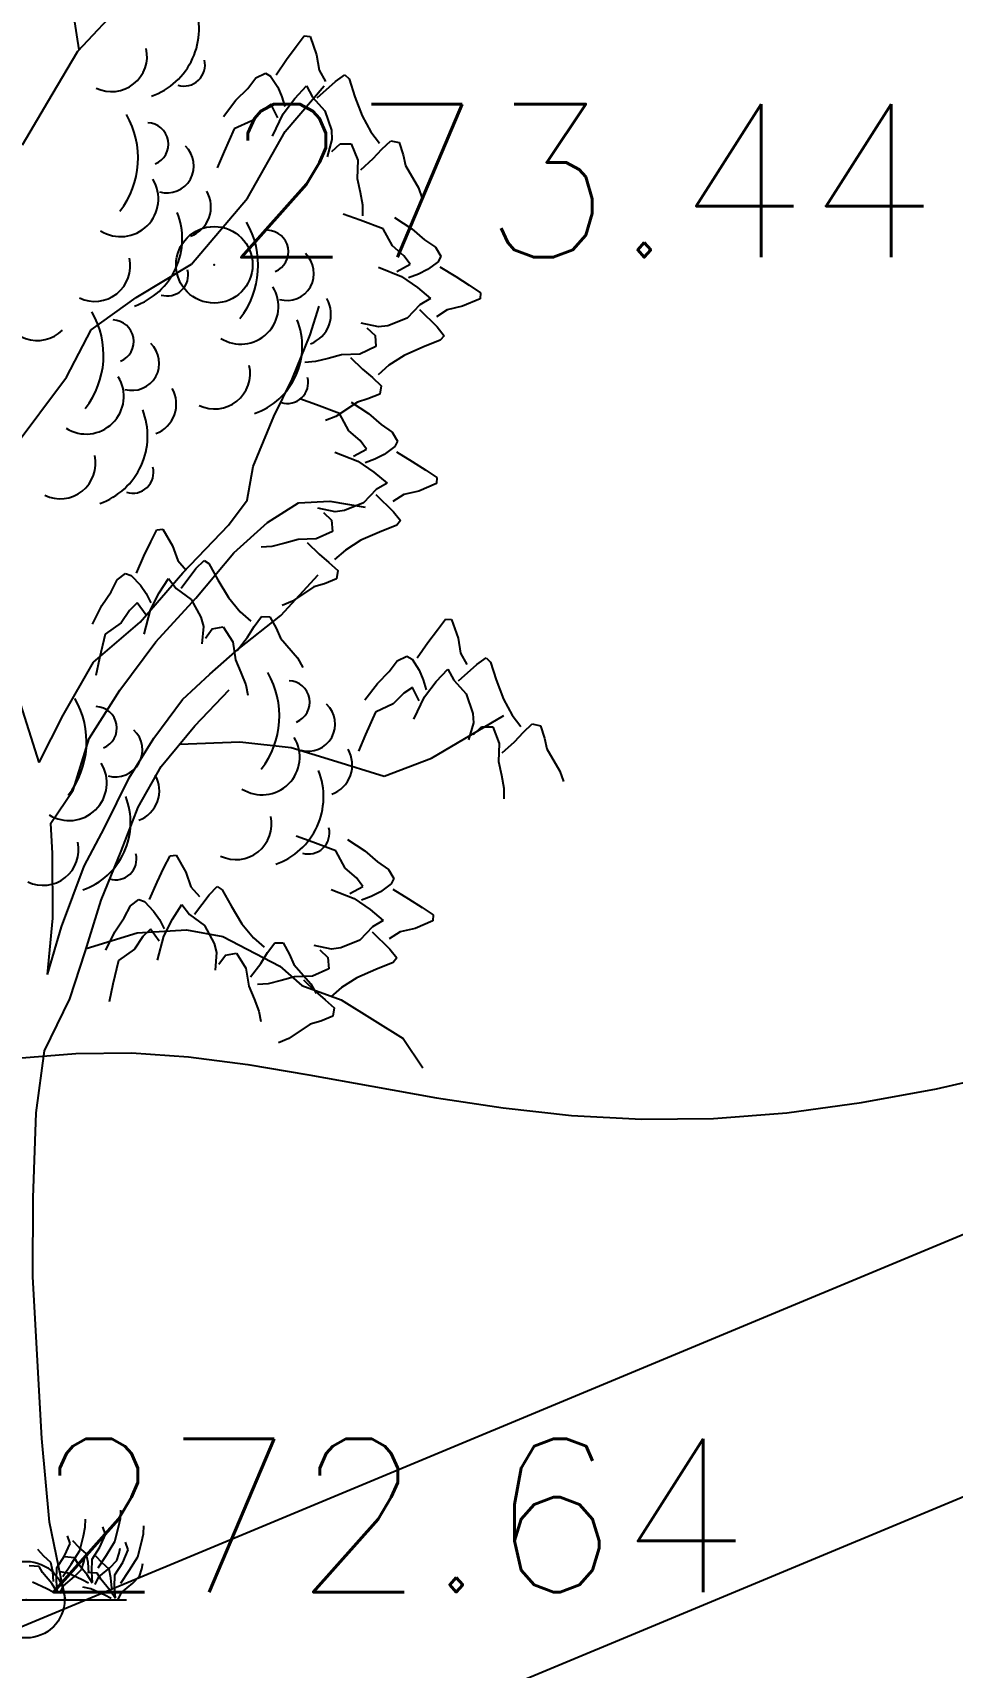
# Model space of a CAD drawing. Header units: millimetres. Extents: x 524954 to 526204, y 9523489 to 9524010.
# Drawn here: x 525832.22 to 525838.23, y 9523662.02 to 9523672.69 of the extents above; entities that cross this region are included whole.
import ezdxf

# ---------------------------------------------------------------- set-up
doc = ezdxf.new("R2010")
doc.units = ezdxf.units.MM
doc.header["$PDMODE"] = 32
doc.header["$PDSIZE"] = 0.5
doc.linetypes.add('ACAD_ISO12W100', pattern=[21, 12, -3, 0, -3, 0, -3])
for name, color, linetype in [('Arbre', 34, 'ACAD_ISO12W100'), ('CN_01_00', 3, 'Continuous'), ('PLUME_5', 6, 'Continuous'), ('PLUME_6', 2, 'Continuous'), ('TopoAlt', 3, 'Continuous'), ('TOPOJIS', 7, 'Continuous')]:
    doc.layers.add(name, color=color, linetype=linetype)
doc.styles.add('Simplex 1.0', font='Simplex.shx', dxfattribs={"width": 0.99, "height": 1})

# ---------------------------------------------------------------- blocks, each defined once
blk = doc.blocks.new('TCPOINT M')
at = {"color": 0}
blk.add_point((0, 0), dxfattribs=at)
at = {"layer": 'TopoAlt', "style": 'Simplex 1.0', "width": 0.99}
blk.add_attdef('ALT', (0.15, 0.15), '', height=1, dxfattribs=at)
blk = doc.blocks.new('v088')
at = {"linetype": 'Continuous'}
for p, q in [((0.345, 10.122), (0.269, 10.614)), ((0.336, 10.112), (0.634, 10.429)), ((0.168, 9.829), (0.336, 10.112)), ((-0.025, 9.501), (0.168, 9.829)), ((1.69, 9.587), (1.945, 9.885)), ((1.444, 9.153), (1.69, 9.587)), ((1.08, 8.722), (1.444, 9.153)), ((0.718, 8.503), (1.08, 8.722)), ((0.424, 8.292), (0.718, 8.503)), ((1.855, 8.26), (1.913, 8.447)), ((0.262, 7.984), (0.424, 8.292)), ((1.736, 7.971), (1.855, 8.26)), ((-0.093, 7.509), (0.262, 7.984)), ((1.617, 7.726), (1.736, 7.971)), ((1.481, 7.4), (1.617, 7.726)), ((1.442, 7.181), (1.481, 7.4)), ((1.321, 7.017), (1.442, 7.181)), ((1.575, 7.035), (1.778, 7.163)), ((1.778, 7.163), (1.983, 7.174)), ((1.983, 7.174), (2.214, 7.135)), ((1.023, 6.706), (1.321, 7.017)), ((1.356, 6.837), (1.575, 7.035)), ((1.107, 6.54), (1.356, 6.837)), ((0.743, 6.383), (1.023, 6.706)), ((1.663, 6.427), (1.906, 6.693)), ((0.846, 6.255), (1.107, 6.54)), ((1.381, 6.204), (1.663, 6.427)), ((0.438, 6.122), (0.743, 6.383)), ((0.61, 5.939), (0.846, 6.255)), ((1.198, 6.044), (1.381, 6.204)), ((0.24, 5.776), (0.438, 6.122)), ((1.021, 5.879), (1.198, 6.044)), ((0.085, 5.468), (-0.049, 5.888)), ((0.411, 5.624), (0.61, 5.939)), ((0.834, 5.626), (1.021, 5.879)), ((1.1, 5.706), (1.325, 5.941)), ((0.085, 5.468), (0.24, 5.776)), ((2.646, 5.496), (3.119, 5.774)), ((0.881, 5.441), (1.1, 5.706)), ((0.306, 5.286), (0.411, 5.624)), ((0.671, 5.368), (0.834, 5.626)), ((1.001, 5.586), (1.394, 5.601)), ((1.394, 5.601), (1.731, 5.564)), ((1.731, 5.564), (2, 5.483)), ((2, 5.483), (2.338, 5.378)), ((2.338, 5.378), (2.646, 5.496)), ((0.51, 5.041), (0.671, 5.368)), ((0.731, 5.176), (0.881, 5.441)), ((0.161, 5.071), (0.306, 5.286)), ((0.619, 4.888), (0.731, 5.176)), ((0.172, 4.872), (0.161, 5.071)), ((0.379, 4.79), (0.51, 5.041)), ((0.174, 4.45), (0.172, 4.872)), ((0.489, 4.568), (0.619, 4.888)), ((0.231, 4.395), (0.379, 4.79)), ((0.384, 4.23), (0.489, 4.568)), ((0.138, 4.082), (0.174, 4.45)), ((0.138, 4.082), (0.231, 4.395)), ((0.391, 4.253), (0.724, 4.355)), ((0.724, 4.355), (1.047, 4.375)), ((1.047, 4.375), (1.284, 4.33)), ((1.284, 4.33), (1.655, 4.138)), ((0.285, 3.923), (0.384, 4.23)), ((1.655, 4.138), (1.8, 4.011)), ((1.8, 4.011), (2.057, 3.917)), ((0.118, 3.584), (0.285, 3.923)), ((2.057, 3.917), (2.461, 3.664)), ((2.461, 3.664), (2.589, 3.474)), ((0.064, 3.179), (0.118, 3.584)), ((0.045, 2.625), (0.064, 3.179)), ((0.043, 2.109), (0.045, 2.625)), ((0.102, 1.053), (0.043, 2.109)), ((0.151, 0.506), (0.102, 1.053)), ((0.256, 0), (0.151, 0.506)), ((-0.654, 0), (0.654, 0))]:
    blk.add_line(p, q, dxfattribs=at)
at = {"color": 3, "linetype": 'Continuous'}
for p, q in [((1.7, 10.058), (1.762, 10.142)), ((1.762, 10.142), (1.816, 10.212)), ((1.816, 10.212), (1.854, 10.208)), ((1.854, 10.208), (1.896, 10.089)), ((1.631, 9.958), (1.7, 10.058)), ((1.896, 10.089), (1.912, 9.989)), ((1.446, 9.869), (1.5, 9.939)), ((1.5, 9.939), (1.562, 9.969)), ((1.562, 9.969), (1.596, 9.95)), ((1.596, 9.95), (1.643, 9.877)), ((1.912, 9.989), (1.954, 9.915)), ((2.019, 9.915), (2.081, 9.958)), ((2.081, 9.958), (2.108, 9.931)), ((2.108, 9.931), (2.146, 9.815)), ((1.369, 9.792), (1.446, 9.869)), ((1.643, 9.877), (1.669, 9.815)), ((1.754, 9.804), (1.831, 9.885)), ((1.831, 9.885), (1.869, 9.812)), ((1.9, 9.808), (2.019, 9.915)), ((1.289, 9.685), (1.369, 9.792)), ((1.542, 9.727), (1.473, 9.658)), ((1.6, 9.765), (1.542, 9.727)), ((1.643, 9.677), (1.6, 9.765)), ((1.669, 9.815), (1.689, 9.75)), ((1.677, 9.704), (1.754, 9.804)), ((1.869, 9.812), (1.95, 9.723)), ((1.95, 9.723), (1.993, 9.596)), ((2.146, 9.815), (2.193, 9.689)), ((1.473, 9.658), (1.358, 9.604)), ((1.608, 9.558), (1.677, 9.704)), ((2.193, 9.689), (2.25, 9.585)), ((1.358, 9.604), (1.292, 9.458)), ((1.996, 9.535), (1.966, 9.423)), ((1.993, 9.596), (1.996, 9.535)), ((1.996, 9.458), (2.05, 9.508)), ((2.05, 9.508), (2.123, 9.508)), ((2.123, 9.508), (2.166, 9.4)), ((2.25, 9.585), (2.308, 9.512)), ((2.323, 9.473), (2.381, 9.527)), ((2.381, 9.527), (2.435, 9.515)), ((2.435, 9.515), (2.462, 9.435)), ((1.292, 9.458), (1.246, 9.35)), ((2.166, 9.4), (2.162, 9.281)), ((2.185, 9.338), (2.266, 9.412)), ((2.266, 9.412), (2.323, 9.473)), ((2.462, 9.435), (2.477, 9.365)), ((2.477, 9.365), (2.562, 9.219)), ((2.162, 9.281), (2.181, 9.192)), ((2.181, 9.192), (2.196, 9.108)), ((2.562, 9.219), (2.585, 9.15)), ((2.196, 9.108), (2.196, 9.038)), ((2.18, 9.009), (2.07, 9.048)), ((2.33, 8.953), (2.18, 9.009)), ((2.406, 9.027), (2.519, 8.953)), ((2.391, 8.841), (2.33, 8.953)), ((2.519, 8.953), (2.601, 8.881)), ((2.601, 8.881), (2.673, 8.832)), ((2.465, 8.776), (2.391, 8.841)), ((2.507, 8.721), (2.465, 8.776)), ((2.673, 8.832), (2.708, 8.773)), ((2.708, 8.773), (2.691, 8.737)), ((2.3, 8.701), (2.45, 8.641)), ((2.421, 8.673), (2.507, 8.721)), ((2.561, 8.655), (2.497, 8.632)), ((2.621, 8.686), (2.561, 8.655)), ((2.691, 8.737), (2.621, 8.686)), ((2.701, 8.703), (2.805, 8.64)), ((2.45, 8.641), (2.555, 8.57)), ((2.555, 8.57), (2.64, 8.498)), ((2.805, 8.64), (2.893, 8.584)), ((2.893, 8.584), (2.966, 8.534)), ((2.57, 8.455), (2.487, 8.369)), ((2.64, 8.498), (2.57, 8.455)), ((2.848, 8.446), (2.749, 8.424)), ((2.964, 8.496), (2.848, 8.446)), ((2.966, 8.534), (2.964, 8.496)), ((2.301, 8.311), (2.188, 8.335)), ((2.487, 8.369), (2.362, 8.319)), ((2.568, 8.425), (2.683, 8.312)), ((2.749, 8.424), (2.679, 8.378)), ((2.225, 8.306), (2.278, 8.256)), ((2.278, 8.256), (2.282, 8.183)), ((2.362, 8.319), (2.301, 8.311)), ((2.704, 8.225), (2.591, 8.179)), ((2.683, 8.312), (2.729, 8.254)), ((2.729, 8.254), (2.704, 8.225)), ((2.058, 8.13), (1.971, 8.105)), ((2.178, 8.134), (2.058, 8.13)), ((2.282, 8.183), (2.178, 8.134)), ((2.467, 8.125), (2.367, 8.061)), ((2.591, 8.179), (2.467, 8.125)), ((1.888, 8.085), (1.819, 8.08)), ((1.971, 8.105), (1.888, 8.085)), ((2.117, 8.111), (2.195, 8.035)), ((2.195, 8.035), (2.261, 7.981)), ((2.367, 8.061), (2.298, 7.999)), ((2.261, 7.981), (2.318, 7.927)), ((2.318, 7.927), (2.31, 7.872)), ((1.896, 7.802), (1.786, 7.841)), ((2.046, 7.746), (1.896, 7.802)), ((2.163, 7.821), (2.022, 7.727)), ((2.123, 7.82), (2.235, 7.746)), ((2.231, 7.841), (2.163, 7.821)), ((2.31, 7.872), (2.231, 7.841)), ((2.022, 7.727), (1.955, 7.7)), ((2.107, 7.634), (2.046, 7.746)), ((2.235, 7.746), (2.317, 7.675)), ((2.181, 7.57), (2.107, 7.634)), ((2.317, 7.675), (2.389, 7.625)), ((2.389, 7.625), (2.424, 7.566)), ((2.016, 7.494), (2.166, 7.434)), ((2.137, 7.467), (2.223, 7.514)), ((2.223, 7.514), (2.181, 7.57)), ((2.337, 7.479), (2.277, 7.448)), ((2.407, 7.53), (2.337, 7.479)), ((2.424, 7.566), (2.407, 7.53)), ((2.417, 7.496), (2.521, 7.433)), ((2.166, 7.434), (2.271, 7.363)), ((2.277, 7.448), (2.213, 7.425)), ((2.521, 7.433), (2.609, 7.377)), ((2.609, 7.377), (2.682, 7.328)), ((2.271, 7.363), (2.357, 7.292)), ((2.357, 7.292), (2.286, 7.249)), ((2.68, 7.289), (2.564, 7.239)), ((2.682, 7.328), (2.68, 7.289)), ((2.203, 7.162), (2.079, 7.112)), ((2.286, 7.249), (2.203, 7.162)), ((2.284, 7.218), (2.399, 7.105)), ((2.465, 7.218), (2.395, 7.171)), ((2.564, 7.239), (2.465, 7.218)), ((2.018, 7.104), (1.904, 7.128)), ((1.941, 7.1), (1.994, 7.049)), ((1.994, 7.049), (1.999, 6.976)), ((2.079, 7.112), (2.018, 7.104)), ((2.399, 7.105), (2.445, 7.047)), ((2.445, 7.047), (2.42, 7.018)), ((0.813, 6.909), (0.853, 6.987)), ((0.853, 6.987), (0.891, 6.991)), ((0.891, 6.991), (0.955, 6.881)), ((1.999, 6.976), (1.894, 6.927)), ((2.307, 6.972), (2.184, 6.918)), ((2.42, 7.018), (2.307, 6.972)), ((0.768, 6.815), (0.813, 6.909)), ((0.955, 6.881), (0.989, 6.786)), ((1.604, 6.878), (1.535, 6.874)), ((1.688, 6.899), (1.604, 6.878)), ((1.775, 6.923), (1.688, 6.899)), ((1.894, 6.927), (1.775, 6.923)), ((1.834, 6.904), (1.912, 6.828)), ((2.084, 6.854), (2.014, 6.792)), ((2.184, 6.918), (2.084, 6.854)), ((0.719, 6.703), (0.768, 6.815)), ((0.989, 6.786), (1.044, 6.722)), ((1.011, 6.606), (1.108, 6.734)), ((1.108, 6.734), (1.161, 6.787)), ((1.161, 6.787), (1.192, 6.766)), ((1.192, 6.766), (1.252, 6.66)), ((1.912, 6.828), (1.977, 6.774)), ((1.977, 6.774), (2.034, 6.72)), ((0.554, 6.582), (0.594, 6.66)), ((0.594, 6.66), (0.649, 6.702)), ((0.649, 6.702), (0.686, 6.689)), ((0.686, 6.689), (0.745, 6.626)), ((0.745, 6.626), (0.783, 6.571)), ((0.868, 6.575), (0.929, 6.669)), ((0.929, 6.669), (0.98, 6.604)), ((1.252, 6.66), (1.321, 6.544)), ((1.947, 6.634), (1.879, 6.614)), ((2.026, 6.666), (1.947, 6.634)), ((2.034, 6.72), (2.026, 6.666)), ((0.493, 6.492), (0.554, 6.582)), ((0.783, 6.571), (0.814, 6.51)), ((0.811, 6.463), (0.868, 6.575)), ((0.98, 6.604), (1.076, 6.532)), ((1.076, 6.532), (1.141, 6.416)), ((1.321, 6.544), (1.397, 6.452)), ((1.738, 6.52), (1.671, 6.493)), ((1.879, 6.614), (1.738, 6.52)), ((0.433, 6.371), (0.493, 6.492)), ((0.675, 6.46), (0.62, 6.379)), ((0.724, 6.509), (0.675, 6.46)), ((0.782, 6.43), (0.724, 6.509)), ((0.771, 6.306), (0.811, 6.463)), ((1.141, 6.416), (1.157, 6.356)), ((1.397, 6.452), (1.467, 6.391)), ((1.489, 6.356), (1.536, 6.42)), ((1.536, 6.42), (1.591, 6.419)), ((1.591, 6.419), (1.633, 6.344)), ((0.516, 6.305), (0.479, 6.149)), ((0.62, 6.379), (0.516, 6.305)), ((1.157, 6.356), (1.147, 6.241)), ((1.171, 6.28), (1.215, 6.339)), ((1.215, 6.339), (1.286, 6.353)), ((1.286, 6.353), (1.348, 6.255)), ((1.444, 6.285), (1.489, 6.356)), ((1.633, 6.344), (1.661, 6.279)), ((2.623, 6.25), (2.685, 6.334)), ((2.685, 6.334), (2.739, 6.404)), ((2.739, 6.404), (2.777, 6.4)), ((2.777, 6.4), (2.82, 6.28)), ((1.348, 6.255), (1.367, 6.137)), ((1.378, 6.198), (1.444, 6.285)), ((1.661, 6.279), (1.771, 6.151)), ((2.554, 6.15), (2.623, 6.25)), ((2.82, 6.28), (2.835, 6.18)), ((0.479, 6.149), (0.454, 6.035)), ((1.367, 6.137), (1.402, 6.054)), ((1.771, 6.151), (1.807, 6.088)), ((2.37, 6.061), (2.423, 6.13)), ((2.423, 6.13), (2.485, 6.161)), ((2.485, 6.161), (2.52, 6.142)), ((2.52, 6.142), (2.566, 6.069)), ((2.823, 6), (2.943, 6.107)), ((2.835, 6.18), (2.877, 6.107)), ((2.943, 6.107), (3.004, 6.15)), ((3.004, 6.15), (3.031, 6.123)), ((3.031, 6.123), (3.07, 6.007)), ((1.402, 6.054), (1.433, 5.974)), ((2.212, 5.877), (2.293, 5.984)), ((2.293, 5.984), (2.37, 6.061)), ((2.566, 6.069), (2.593, 6.007)), ((2.593, 6.007), (2.612, 5.942)), ((2.6, 5.896), (2.677, 5.996)), ((2.677, 5.996), (2.754, 6.077)), ((2.754, 6.077), (2.793, 6.004)), ((2.793, 6.004), (2.873, 5.915)), ((3.07, 6.007), (3.116, 5.88)), ((1.433, 5.974), (1.446, 5.906)), ((2.466, 5.919), (2.396, 5.85)), ((2.523, 5.957), (2.466, 5.919)), ((2.566, 5.869), (2.523, 5.957)), ((2.531, 5.75), (2.6, 5.896)), ((2.873, 5.915), (2.916, 5.788)), ((3.116, 5.88), (3.173, 5.777)), ((2.281, 5.796), (2.216, 5.65)), ((2.396, 5.85), (2.281, 5.796)), ((2.916, 5.788), (2.92, 5.727)), ((3.173, 5.777), (3.231, 5.703)), ((2.92, 5.727), (2.889, 5.615)), ((2.92, 5.65), (2.973, 5.7)), ((2.973, 5.7), (3.047, 5.7)), ((3.047, 5.7), (3.089, 5.592)), ((3.189, 5.603), (3.247, 5.665)), ((3.247, 5.665), (3.304, 5.719)), ((3.304, 5.719), (3.358, 5.707)), ((3.358, 5.707), (3.385, 5.627)), ((2.216, 5.65), (2.169, 5.542)), ((3.089, 5.592), (3.085, 5.473)), ((3.108, 5.53), (3.189, 5.603)), ((3.385, 5.627), (3.4, 5.557)), ((3.4, 5.557), (3.485, 5.411)), ((3.085, 5.473), (3.104, 5.384)), ((3.104, 5.384), (3.12, 5.3)), ((3.485, 5.411), (3.508, 5.342)), ((3.12, 5.3), (3.12, 5.23)), ((1.872, 4.946), (1.762, 4.985)), ((2.022, 4.89), (1.872, 4.946)), ((2.099, 4.964), (2.211, 4.89)), ((0.899, 4.779), (0.939, 4.857)), ((0.939, 4.857), (0.978, 4.861)), ((0.978, 4.861), (1.042, 4.751)), ((2.083, 4.778), (2.022, 4.89)), ((2.211, 4.89), (2.293, 4.818)), ((2.293, 4.818), (2.365, 4.769)), ((0.855, 4.685), (0.899, 4.779)), ((1.042, 4.751), (1.075, 4.656)), ((2.157, 4.714), (2.083, 4.778)), ((2.199, 4.658), (2.157, 4.714)), ((2.365, 4.769), (2.4, 4.71)), ((2.4, 4.71), (2.383, 4.674)), ((0.805, 4.573), (0.855, 4.685)), ((1.075, 4.656), (1.131, 4.592)), ((1.098, 4.476), (1.195, 4.604)), ((1.195, 4.604), (1.247, 4.657)), ((1.247, 4.657), (1.279, 4.636)), ((1.279, 4.636), (1.338, 4.53)), ((1.992, 4.638), (2.142, 4.578)), ((2.113, 4.611), (2.199, 4.658)), ((2.253, 4.592), (2.189, 4.569)), ((2.313, 4.623), (2.253, 4.592)), ((2.383, 4.674), (2.313, 4.623)), ((2.393, 4.64), (2.497, 4.577)), ((0.64, 4.452), (0.68, 4.53)), ((0.68, 4.53), (0.735, 4.572)), ((0.735, 4.572), (0.773, 4.559)), ((0.773, 4.559), (0.832, 4.496)), ((0.832, 4.496), (0.87, 4.441)), ((0.955, 4.445), (1.015, 4.539)), ((1.015, 4.539), (1.067, 4.474)), ((1.338, 4.53), (1.407, 4.414)), ((2.142, 4.578), (2.247, 4.507)), ((2.247, 4.507), (2.332, 4.436)), ((2.497, 4.577), (2.585, 4.521)), ((2.585, 4.521), (2.658, 4.472)), ((0.579, 4.362), (0.64, 4.452)), ((0.811, 4.379), (0.761, 4.33)), ((0.869, 4.3), (0.811, 4.379)), ((0.87, 4.441), (0.901, 4.38)), ((0.898, 4.333), (0.955, 4.445)), ((1.067, 4.474), (1.163, 4.402)), ((1.163, 4.402), (1.228, 4.286)), ((1.407, 4.414), (1.483, 4.322)), ((2.262, 4.393), (2.179, 4.306)), ((2.332, 4.436), (2.262, 4.393)), ((2.54, 4.383), (2.441, 4.361)), ((2.656, 4.433), (2.54, 4.383)), ((2.658, 4.472), (2.656, 4.433)), ((0.52, 4.241), (0.579, 4.362)), ((0.761, 4.33), (0.706, 4.249)), ((0.857, 4.176), (0.898, 4.333)), ((1.228, 4.286), (1.243, 4.226)), ((1.483, 4.322), (1.554, 4.261)), ((1.576, 4.226), (1.623, 4.29)), ((1.623, 4.29), (1.678, 4.289)), ((1.678, 4.289), (1.719, 4.214)), ((1.994, 4.248), (1.88, 4.272)), ((2.179, 4.306), (2.055, 4.256)), ((2.26, 4.362), (2.375, 4.249)), ((2.441, 4.361), (2.371, 4.315)), ((0.603, 4.175), (0.566, 4.019)), ((0.706, 4.249), (0.603, 4.175)), ((1.243, 4.226), (1.234, 4.11)), ((1.258, 4.15), (1.301, 4.209)), ((1.301, 4.209), (1.373, 4.223)), ((1.373, 4.223), (1.435, 4.125)), ((1.531, 4.155), (1.576, 4.226)), ((1.719, 4.214), (1.747, 4.149)), ((1.917, 4.244), (1.97, 4.193)), ((1.97, 4.193), (1.975, 4.12)), ((2.055, 4.256), (1.994, 4.248)), ((2.375, 4.249), (2.421, 4.191)), ((2.421, 4.191), (2.396, 4.162)), ((1.435, 4.125), (1.453, 4.007)), ((1.465, 4.068), (1.531, 4.155)), ((1.751, 4.067), (1.664, 4.043)), ((1.747, 4.149), (1.858, 4.021)), ((1.87, 4.071), (1.751, 4.067)), ((1.975, 4.12), (1.87, 4.071)), ((2.16, 4.062), (2.059, 3.998)), ((2.283, 4.116), (2.16, 4.062)), ((2.396, 4.162), (2.283, 4.116)), ((0.566, 4.019), (0.541, 3.904)), ((1.453, 4.007), (1.488, 3.924)), ((1.58, 4.022), (1.511, 4.017)), ((1.664, 4.043), (1.58, 4.022)), ((1.81, 4.048), (1.888, 3.972)), ((1.858, 4.021), (1.893, 3.958)), ((1.888, 3.972), (1.953, 3.918)), ((2.059, 3.998), (1.99, 3.936)), ((1.488, 3.924), (1.519, 3.844)), ((1.519, 3.844), (1.532, 3.776)), ((1.953, 3.918), (2.01, 3.864)), ((2.01, 3.864), (2.002, 3.81)), ((1.855, 3.758), (1.714, 3.664)), ((1.923, 3.778), (1.855, 3.758)), ((2.002, 3.81), (1.923, 3.778)), ((1.714, 3.664), (1.647, 3.637)), ((0.615, 0.531), (0.618, 0.584)), ((0.373, 0.416), (0.385, 0.474)), ((0.385, 0.474), (0.387, 0.526)), ((0.517, 0.426), (0.5, 0.476)), ((0.579, 0.38), (0.603, 0.474)), ((0.603, 0.474), (0.615, 0.531)), ((0.752, 0.373), (0.765, 0.43)), ((0.765, 0.43), (0.767, 0.483)), ((0.115, 0.284), (0.075, 0.327)), ((0.25, 0.286), (0.286, 0.368)), ((0.286, 0.368), (0.269, 0.418)), ((0.293, 0.233), (0.349, 0.322)), ((0.346, 0.341), (0.305, 0.385)), ((0.392, 0.301), (0.346, 0.341)), ((0.349, 0.322), (0.373, 0.416)), ((0.43, 0.264), (0.481, 0.344)), ((0.481, 0.344), (0.517, 0.426)), ((0.524, 0.291), (0.579, 0.38)), ((0.606, 0.303), (0.613, 0.337)), ((0.63, 0.243), (0.666, 0.325)), ((0.666, 0.325), (0.649, 0.375)), ((0.728, 0.279), (0.752, 0.373)), ((0.084, 0.216), (0.019, 0.221)), ((0.106, 0.178), (0.084, 0.216)), ((0.161, 0.243), (0.115, 0.284)), ((0.173, 0.185), (0.161, 0.243)), ((0.2, 0.207), (0.25, 0.286)), ((0.238, 0.151), (0.293, 0.233)), ((0.315, 0.274), (0.25, 0.279)), ((0.337, 0.236), (0.315, 0.274)), ((0.397, 0.163), (0.337, 0.236)), ((0.361, 0.197), (0.375, 0.245)), ((0.375, 0.245), (0.382, 0.279)), ((0.404, 0.243), (0.392, 0.301)), ((0.409, 0.175), (0.404, 0.243)), ((0.428, 0.183), (0.43, 0.264)), ((0.495, 0.24), (0.454, 0.284)), ((0.469, 0.209), (0.524, 0.291)), ((0.541, 0.2), (0.495, 0.24)), ((0.546, 0.209), (0.591, 0.255)), ((0.579, 0.163), (0.63, 0.243)), ((0.591, 0.255), (0.606, 0.303)), ((0.673, 0.19), (0.728, 0.279)), ((0.755, 0.202), (0.762, 0.236)), ((0.135, 0.072), (0.041, 0.115)), ((0.166, 0.106), (0.106, 0.178)), ((0.178, 0.118), (0.173, 0.185)), ((0.197, 0.125), (0.2, 0.207)), ((0.202, 0.055), (0.197, 0.125)), ((0.272, 0.173), (0.221, 0.183)), ((0.243, 0.091), (0.315, 0.151)), ((0.365, 0.13), (0.272, 0.173)), ((0.315, 0.151), (0.361, 0.197)), ((0.406, 0.108), (0.365, 0.13)), ((0.433, 0.108), (0.397, 0.163)), ((0.464, 0.173), (0.399, 0.178)), ((0.433, 0.113), (0.428, 0.183)), ((0.45, 0.099), (0.474, 0.149)), ((0.486, 0.135), (0.464, 0.173)), ((0.474, 0.149), (0.546, 0.209)), ((0.546, 0.063), (0.486, 0.135)), ((0.553, 0.142), (0.541, 0.2)), ((0.558, 0.075), (0.553, 0.142)), ((0.577, 0.082), (0.579, 0.163)), ((0.618, 0.108), (0.673, 0.19)), ((0.623, 0.048), (0.695, 0.108)), ((0.695, 0.108), (0.74, 0.154)), ((0.74, 0.154), (0.755, 0.202)), ((0.175, 0.05), (0.135, 0.072)), ((0.202, 0.05), (0.166, 0.106)), ((0.219, 0.041), (0.243, 0.091)), ((0.421, 0.072), (0.37, 0.082)), ((0.514, 0.029), (0.421, 0.072)), ((0.555, 0.007), (0.514, 0.029)), ((0.582, 0.007), (0.546, 0.063)), ((0.582, 0.012), (0.577, 0.082)), ((0.599, -0.002), (0.623, 0.048))]:
    blk.add_line(p, q, dxfattribs=at)
for centre, major_axis, start_param, end_param in [((0.662, 10.258), (-0.33, 0.33), 2.69514, 4.302022), ((0.557, 10.08), (0.164, 0.164), 3.478918, 5.717341), ((1.031, 10.021), (0.0964, 0.0964), 3.62262, 5.745019), ((0.165, 9.415), (0.4, 0.4), 4.836335, 6.022049), ((0.788, 9.505), (-0.099, 0.099), 2.746913, 5.46049), ((0.918, 9.363), (0.125, 0.125), 3.651933, 6.315792), ((0.617, 9.147), (-0.174, 0.174), 1.793126, 4.475865), ((1.001, 9.096), (-0.145, 0.145), 2.713295, 4.448408), ((0.552, 8.888), (-0.33, 0.33), 2.69514, 4.302022), ((0.949, 8.713), (-0.4, 0.4), 3.265538, 4.451253), ((1.572, 8.803), (0.099, 0.099), 4.31771, 7.031286), ((0.447, 8.71), (-0.164, 0.164), 1.908121, 4.146545), ((1.702, 8.661), (0.125, 0.125), 3.651933, 6.315792), ((0.921, 8.65), (0.0964, 0.0964), 3.62262, 5.745019), ((1.401, 8.445), (0.174, 0.174), 3.363922, 6.046661), ((1.785, 8.394), (-0.145, 0.145), 2.713295, 4.448408), ((0.074, 8.455), (0.164, 0.164), 2.463212, 4.701636), ((-0.061, 8.127), (-0.4, 0.4), 3.265538, 4.451253), ((0.562, 8.217), (0.099, 0.099), 4.31771, 7.031286), ((1.336, 8.186), (-0.33, 0.33), 2.69514, 4.302022), ((0.692, 8.074), (-0.125, 0.125), 2.081137, 4.744996), ((1.23, 8.008), (0.164, 0.164), 3.478918, 5.717341), ((0.391, 7.858), (0.174, 0.174), 3.363922, 6.046661), ((0.775, 7.808), (-0.145, 0.145), 2.713295, 4.448408), ((1.705, 7.948), (-0.0964, 0.0964), 2.051824, 4.174223), ((0.326, 7.599), (0.33, 0.33), 4.265936, 5.872819), ((0.221, 7.421), (0.164, 0.164), 3.478918, 5.717341), ((0.695, 7.362), (-0.0964, 0.0964), 2.051824, 4.174223), ((1.088, 5.771), (-0.4, 0.4), 3.265538, 4.451253), ((1.711, 5.861), (0.099, 0.099), 4.31771, 7.031286), ((-0.172, 5.602), (0.4, 0.4), 4.836335, 6.022049), ((0.452, 5.692), (0.099, 0.099), 4.31771, 7.031286), ((1.841, 5.718), (-0.125, 0.125), 2.081137, 4.744996), ((0.582, 5.55), (0.125, 0.125), 3.651933, 6.315792), ((1.54, 5.502), (0.174, 0.174), 3.363922, 6.046661), ((1.924, 5.452), (-0.145, 0.145), 2.713295, 4.448408), ((0.28, 5.334), (0.174, 0.174), 3.363922, 6.046661), ((0.664, 5.283), (-0.145, 0.145), 2.713295, 4.448408), ((1.475, 5.243), (0.33, 0.33), 4.265936, 5.872819), ((0.215, 5.075), (-0.33, 0.33), 2.69514, 4.302022), ((1.37, 5.065), (-0.164, 0.164), 1.908121, 4.146545), ((1.844, 5.006), (-0.0964, 0.0964), 2.051824, 4.174223), ((0.11, 4.897), (-0.164, 0.164), 1.908121, 4.146545), ((0.584, 4.837), (0.0964, 0.0964), 3.62262, 5.745019)]:
    blk.add_ellipse(centre, major_axis=major_axis, ratio=1, start_param=start_param, end_param=end_param, dxfattribs=at)

msp = doc.modelspace()

# ---------------------------------------------------------------- linework, layer by layer
at = {"layer": 'CN_01_00', "elevation": 273, "flags": 128}
msp.add_lwpolyline([(525832.148, 9523665.998), (525832.502, 9523666.025), (525832.865, 9523666.03), (525833.238, 9523666.004), (525833.625, 9523665.954), (525834.023, 9523665.887), (525834.434, 9523665.812), (525834.857, 9523665.737), (525835.292, 9523665.671), (525835.739, 9523665.621), (525836.197, 9523665.596), (525836.667, 9523665.602), (525837.146, 9523665.639), (525837.632, 9523665.705), (525838.123, 9523665.795), (525838.616, 9523665.909)], dxfattribs=at)
at = {"layer": 'PLUME_5'}
msp.add_lwpolyline([(525865.951, 9523676.017), (525857.229, 9523671.871), (525848.508, 9523667.725), (525839.75, 9523664.078), (525839.288, 9523663.543), (525830.53, 9523659.896), (525821.237, 9523656.711), (525811.981, 9523653.027), (525811.981, 9523653.027), (525802.688, 9523649.842), (525793.359, 9523647.156), (525784.03, 9523644.47), (525783.531, 9523644.433), (525774.202, 9523641.747), (525764.836, 9523639.559), (525755.471, 9523637.372), (525754.972, 9523637.335), (525745.57, 9523635.646), (525735.669, 9523633.921), (525726.267, 9523632.232), (525726.267, 9523632.232), (525716.33, 9523631.005), (525706.357, 9523630.277)], dxfattribs=at)
at = {"layer": 'PLUME_6'}
msp.add_lwpolyline([(525856.621, 9523673.331), (525847.9, 9523669.185), (525839.179, 9523665.039), (525838.68, 9523665.002), (525829.922, 9523661.355), (525820.666, 9523657.672), (525811.373, 9523654.487), (525811.373, 9523654.487), (525802.08, 9523651.302), (525792.751, 9523648.615), (525783.422, 9523645.929), (525783.422, 9523645.929), (525774.093, 9523643.243), (525764.229, 9523641.019), (525754.863, 9523638.831), (525754.863, 9523638.831), (525744.962, 9523637.106), (525735.56, 9523635.417), (525726.158, 9523633.728), (525725.66, 9523633.692), (525716.221, 9523632.501), (525706.248, 9523631.773)], dxfattribs=at)

# ---------------------------------------------------------------- block references
at = {"layer": 'Arbre'}
msp.add_blockref('v088', (525832.178, 9523662.459), dxfattribs=at)
at = {"layer": 'TOPOJIS'}
ref = msp.add_blockref('TCPOINT M', (525833.406, 9523671.176, 273.44), dxfattribs=at)
ref.add_attrib('ALT', '273.44', (525833.456, 9523671.226, 273.44), dxfattribs={"layer": 'TopoAlt', "height": 1, "style": 'Simplex 1.0', "width": 0.99})
ref = msp.add_blockref('TCPOINT M', (525832.178, 9523662.459, 272.64), dxfattribs=at)
ref.add_attrib('ALT', '272.64', (525832.228, 9523662.509, 272.64), dxfattribs={"layer": 'TopoAlt', "height": 1, "style": 'Simplex 1.0', "width": 0.99})

doc.saveas('drawing.dxf')
